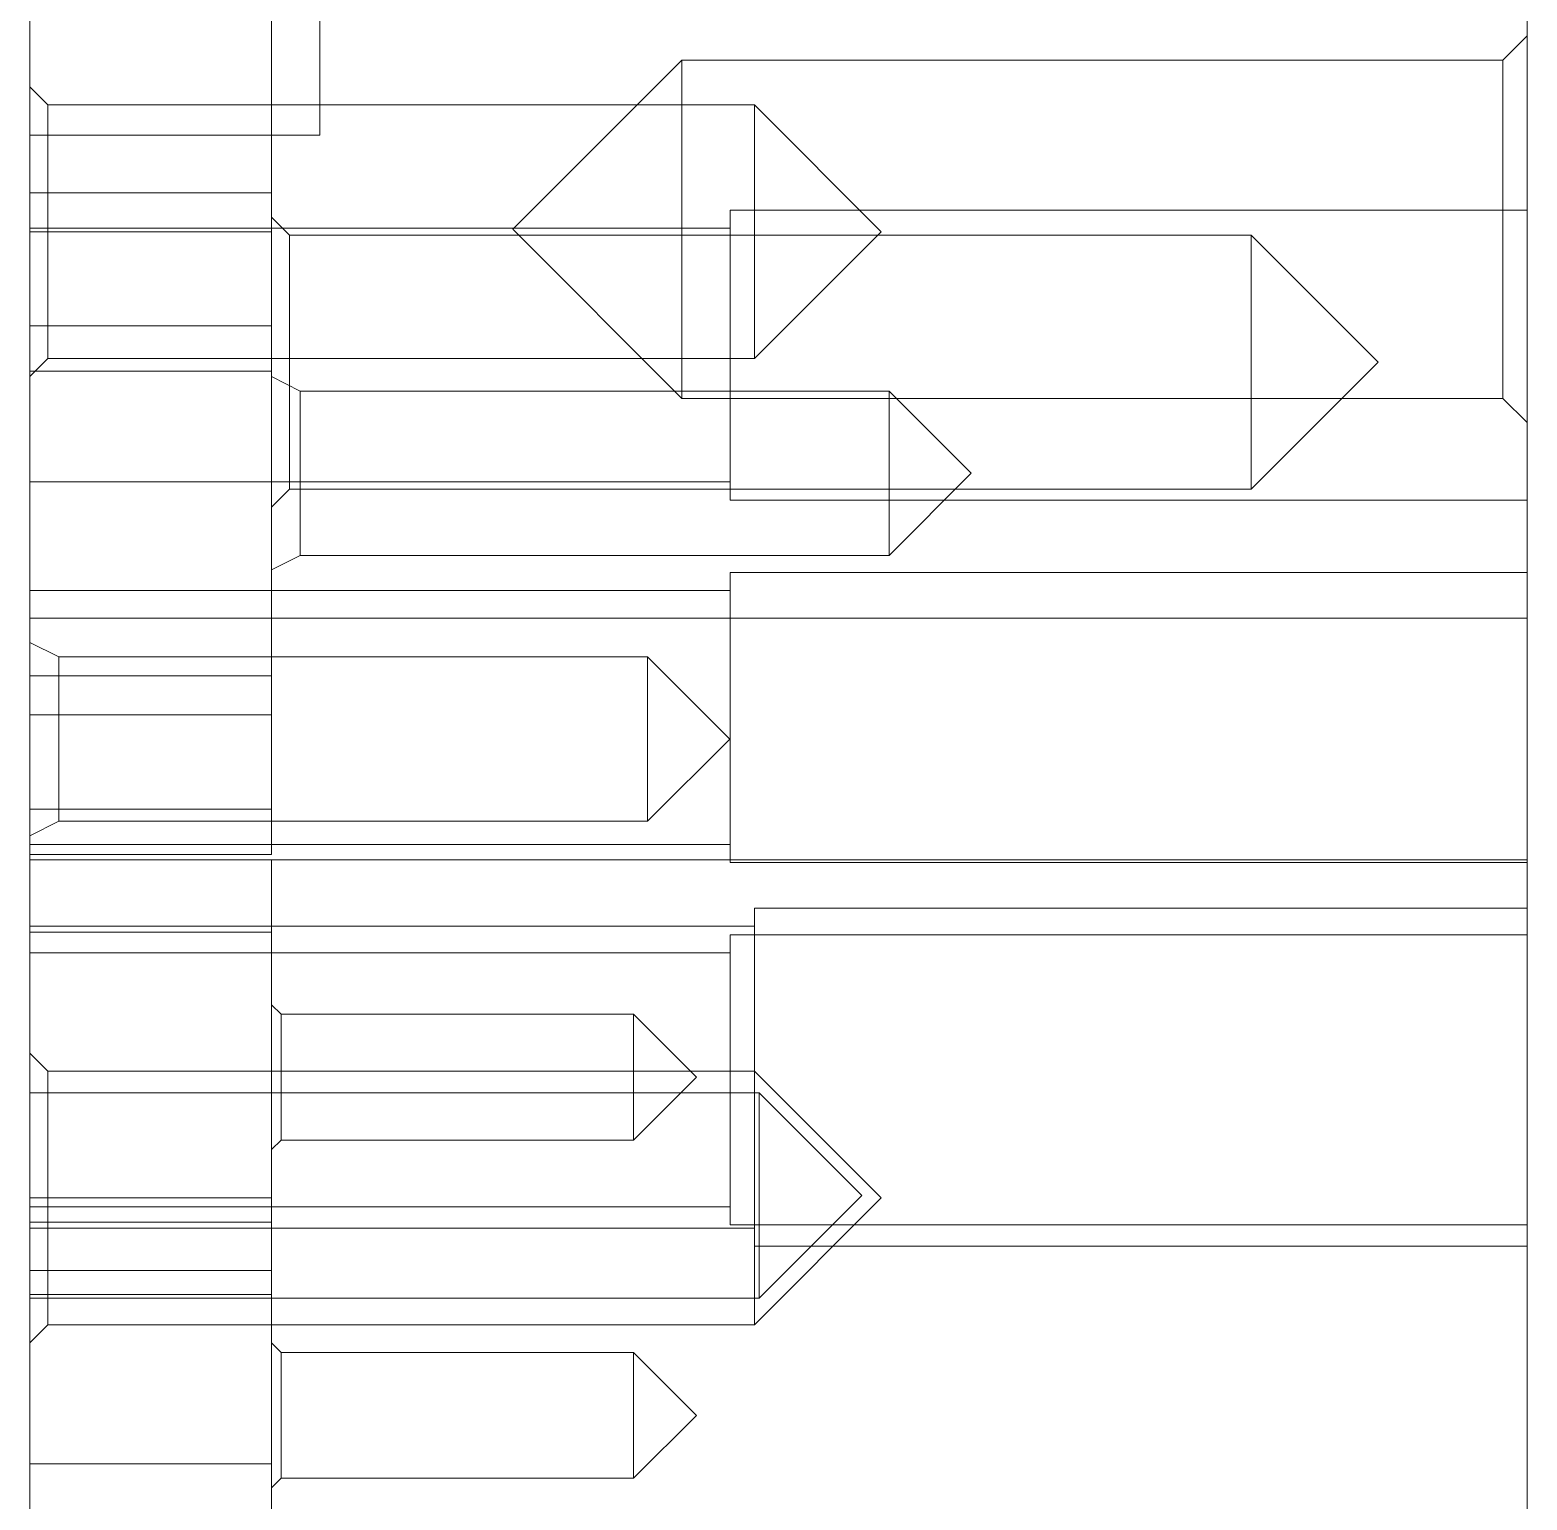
# Model space of a CAD drawing. Header units: millimetres. Extents: x 9328 to 11863, y 28633 to 29971.
# Drawn here: x 11179.4 to 11241.4, y 29177.4 to 29238.2 of the extents above; entities that cross this region are included whole.
import ezdxf

# ---------------------------------------------------------------- set-up
doc = ezdxf.new("R2010")
doc.units = ezdxf.units.MM
doc.linetypes.add('DASHED', pattern=[0])
doc.layers.add('LP', color=7, linetype='Continuous', true_color=0xffffff)

msp = doc.modelspace()

# ---------------------------------------------------------------- linework, layer by layer
at = {"layer": 'LP', "color": 135, "linetype": 'Continuous', "lineweight": 18}
for p, q in [((11241.444, 29770), (11241.444, 28990)), ((11179.444, 29592), (11179.444, 29158))]:
    msp.add_line(p, q, dxfattribs=at)
at = {"layer": 'LP', "color": 2, "linetype": 'DASHED', "lineweight": 13, "ltscale": 1.77206}
for p, q in [((11189.444, 29231.512), (11189.444, 29317.488)), ((11191.444, 29233.898), (11191.444, 29249.9)), ((11189.444, 29209.9), (11189.444, 29224.121)), ((11189.444, 29203.9), (11189.444, 29200.9)), ((11189.444, 29200.9), (11189.444, 29188.9)), ((11189.444, 29188.9), (11189.444, 29185.9)), ((11189.444, 29185.9), (11189.444, 29178.9)), ((11189.444, 29178.9), (11189.444, 29175.9))]:
    msp.add_line(p, q, dxfattribs=at)
at = {"layer": 'LP', "color": 135, "linetype": 'DASHED', "lineweight": 13, "ltscale": 1.77206}
for p, q in [((11241.444, 29238), (11240.447, 29237.003)), ((11206.444, 29237.003), (11199.441, 29230)), ((11240.447, 29237.003), (11206.444, 29237.003)), ((11206.444, 29237.003), (11206.444, 29222.997)), ((11240.447, 29222.997), (11240.447, 29237.003)), ((11179.444, 29233.898), (11191.444, 29233.898)), ((11189.444, 29229.9), (11179.444, 29229.9)), ((11199.441, 29230), (11206.444, 29222.997)), ((11206.444, 29222.997), (11240.447, 29222.997)), ((11240.447, 29222.997), (11241.444, 29222)), ((11241.444, 29213.9), (11179.444, 29213.9)), ((11189.444, 29209.9), (11179.444, 29209.9)), ((11179.444, 29203.9), (11241.444, 29203.9)), ((11179.444, 29203.9), (11189.444, 29203.9)), ((11209.644, 29194.253), (11179.444, 29194.253)), ((11213.897, 29190), (11209.644, 29194.253)), ((11209.644, 29194.253), (11209.644, 29190)), ((11179.444, 29189.9), (11189.444, 29189.9)), ((11209.644, 29185.747), (11213.897, 29190)), ((11209.644, 29190), (11209.644, 29185.747)), ((11189.444, 29185.9), (11179.444, 29185.9)), ((11179.444, 29185.747), (11209.644, 29185.747)), ((11179.444, 29178.9), (11189.444, 29178.9))]:
    msp.add_line(p, q, dxfattribs=at)
at = {"layer": 'LP', "color": 5, "linetype": 'DASHED', "lineweight": 13, "ltscale": 1.77206}
for p, q in [((11180.191, 29235.153), (11179.444, 29235.9)), ((11209.444, 29235.153), (11180.191, 29235.153)), ((11180.191, 29229.9), (11180.191, 29235.153)), ((11214.697, 29229.9), (11209.444, 29235.153)), ((11209.444, 29235.153), (11209.444, 29229.9)), ((11241.444, 29230.79), (11208.444, 29230.79)), ((11208.444, 29230.79), (11208.444, 29224.79)), ((11208.444, 29230.043), (11179.444, 29230.043)), ((11180.191, 29224.647), (11180.191, 29229.9)), ((11190.191, 29229.753), (11189.444, 29230.5)), ((11209.444, 29224.647), (11214.697, 29229.9)), ((11209.444, 29229.9), (11209.444, 29224.647)), ((11230.024, 29229.753), (11190.191, 29229.753)), ((11190.191, 29219.247), (11190.191, 29229.753)), ((11235.277, 29224.5), (11230.024, 29229.753)), ((11230.024, 29219.247), (11230.024, 29229.753)), ((11179.444, 29223.9), (11180.191, 29224.647)), ((11180.191, 29224.647), (11209.444, 29224.647)), ((11208.444, 29224.79), (11208.444, 29218.79)), ((11230.024, 29219.247), (11235.277, 29224.5)), ((11190.638, 29223.303), (11189.444, 29223.9)), ((11215.024, 29223.303), (11190.638, 29223.303)), ((11190.638, 29219.9), (11190.638, 29223.303)), ((11218.427, 29219.9), (11215.024, 29223.303)), ((11215.024, 29223.303), (11215.024, 29216.497)), ((11179.444, 29219.538), (11208.444, 29219.538)), ((11190.638, 29216.497), (11190.638, 29219.9)), ((11215.024, 29216.497), (11218.427, 29219.9)), ((11189.444, 29218.5), (11190.191, 29219.247)), ((11190.191, 29219.247), (11230.024, 29219.247)), ((11208.444, 29218.79), (11241.444, 29218.79)), ((11189.444, 29215.9), (11190.638, 29216.497)), ((11190.638, 29216.497), (11215.024, 29216.497)), ((11241.444, 29215.79), (11208.444, 29215.79)), ((11208.444, 29215.79), (11208.444, 29209.79)), ((11208.444, 29215.043), (11179.444, 29215.043)), ((11180.638, 29212.3), (11179.444, 29212.897)), ((11205.024, 29212.3), (11180.638, 29212.3)), ((11180.638, 29208.897), (11180.638, 29212.3)), ((11208.427, 29208.897), (11205.024, 29212.3)), ((11205.024, 29212.3), (11205.024, 29205.494)), ((11208.444, 29209.79), (11208.444, 29203.79)), ((11180.638, 29205.494), (11180.638, 29208.897)), ((11205.024, 29205.494), (11208.427, 29208.897)), ((11179.444, 29204.897), (11180.638, 29205.494)), ((11180.638, 29205.494), (11205.024, 29205.494)), ((11179.444, 29204.538), (11208.444, 29204.538)), ((11208.444, 29203.79), (11241.444, 29203.79)), ((11241.444, 29201.9), (11209.444, 29201.9)), ((11209.444, 29201.9), (11209.444, 29194.9)), ((11209.444, 29201.153), (11179.444, 29201.153)), ((11241.444, 29200.79), (11208.444, 29200.79)), ((11208.444, 29200.79), (11208.444, 29194.79)), ((11208.444, 29200.043), (11179.444, 29200.043)), ((11189.841, 29197.503), (11189.444, 29197.9)), ((11204.444, 29197.503), (11189.841, 29197.503)), ((11189.841, 29194.9), (11189.841, 29197.503)), ((11207.047, 29194.9), (11204.444, 29197.503)), ((11204.444, 29197.503), (11204.444, 29194.9)), ((11180.191, 29195.153), (11179.444, 29195.9)), ((11209.444, 29195.153), (11180.191, 29195.153)), ((11180.191, 29189.9), (11180.191, 29195.153)), ((11189.841, 29192.297), (11189.841, 29194.9)), ((11204.444, 29192.297), (11207.047, 29194.9)), ((11204.444, 29194.9), (11204.444, 29192.297)), ((11208.444, 29194.79), (11208.444, 29188.79)), ((11214.697, 29189.9), (11209.444, 29195.153)), ((11209.444, 29194.9), (11209.444, 29187.9)), ((11189.444, 29191.9), (11189.841, 29192.297)), ((11189.841, 29192.297), (11204.444, 29192.297)), ((11180.191, 29184.647), (11180.191, 29189.9)), ((11209.444, 29184.647), (11214.697, 29189.9)), ((11179.444, 29189.538), (11208.444, 29189.538)), ((11179.444, 29188.647), (11209.444, 29188.647)), ((11208.444, 29188.79), (11241.444, 29188.79)), ((11209.444, 29187.9), (11241.444, 29187.9)), ((11209.444, 29187.9), (11209.444, 29184.647)), ((11179.444, 29183.9), (11180.191, 29184.647)), ((11180.191, 29184.647), (11209.444, 29184.647)), ((11189.841, 29183.503), (11189.444, 29183.9)), ((11204.444, 29183.503), (11189.841, 29183.503)), ((11189.841, 29180.9), (11189.841, 29183.503)), ((11207.047, 29180.9), (11204.444, 29183.503)), ((11204.444, 29183.503), (11204.444, 29180.9)), ((11189.841, 29178.297), (11189.841, 29180.9)), ((11204.444, 29178.297), (11207.047, 29180.9)), ((11204.444, 29180.9), (11204.444, 29178.297)), ((11189.444, 29177.9), (11189.841, 29178.297)), ((11189.841, 29178.297), (11204.444, 29178.297))]:
    msp.add_line(p, q, dxfattribs=at)
at = {"layer": 'LP', "color": 31, "linetype": 'DASHED', "lineweight": 13, "ltscale": 1.77206}
for p, q in [((11179.444, 29231.512), (11189.444, 29231.512)), ((11189.444, 29224.121), (11189.444, 29231.512)), ((11189.444, 29226), (11179.444, 29226)), ((11179.444, 29224.121), (11189.444, 29224.121)), ((11179.444, 29211.512), (11189.444, 29211.512)), ((11189.444, 29204.121), (11189.444, 29209.9)), ((11189.444, 29206), (11179.444, 29206)), ((11179.444, 29204.121), (11189.444, 29204.121))]:
    msp.add_line(p, q, dxfattribs=at)
at = {"layer": 'LP', "color": 155, "linetype": 'DASHED', "lineweight": 13, "ltscale": 1.77206}
for p, q in [((11179.444, 29200.9), (11189.444, 29200.9)), ((11189.444, 29200.9), (11179.444, 29200.9)), ((11189.444, 29188.9), (11179.444, 29188.9)), ((11179.444, 29188.9), (11189.444, 29188.9)), ((11179.444, 29186.9), (11189.444, 29186.9)), ((11189.444, 29186.9), (11179.444, 29186.9))]:
    msp.add_line(p, q, dxfattribs=at)

doc.saveas('drawing.dxf')
